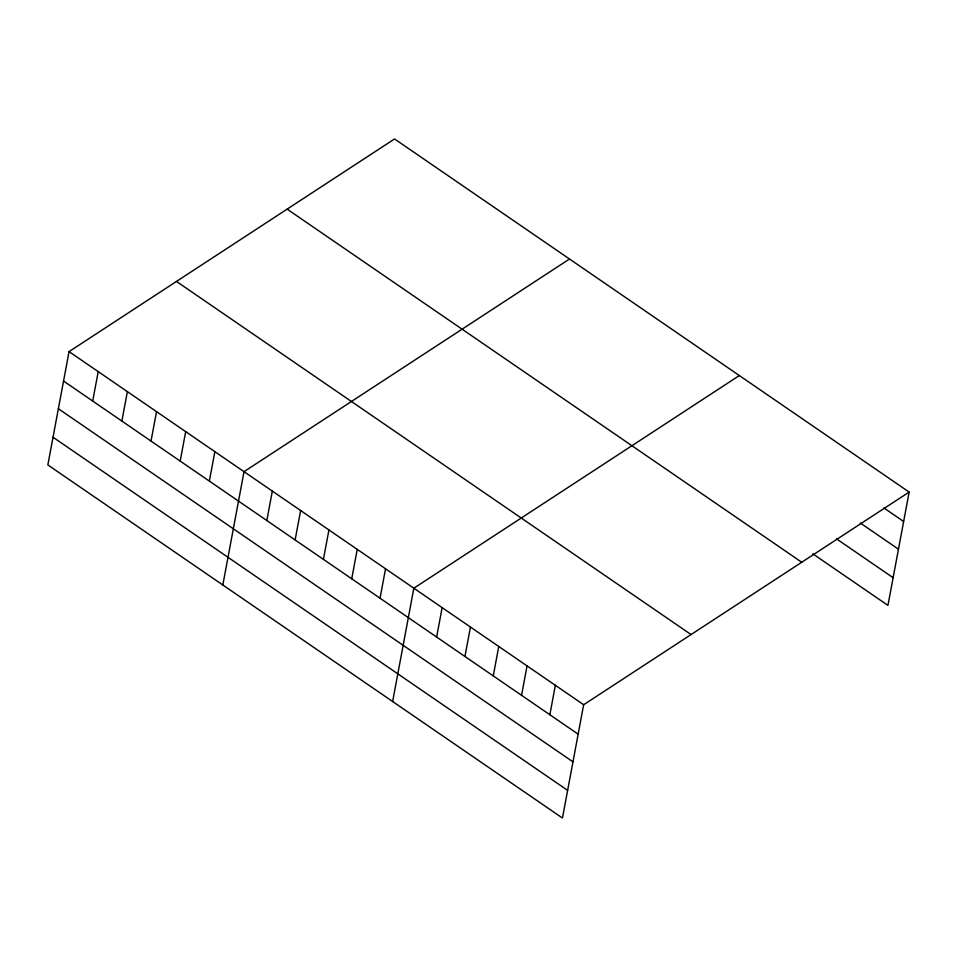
<?xml version="1.0" encoding="UTF-8"?>
<svg xmlns="http://www.w3.org/2000/svg" width="957" height="957" viewBox="0 0 957 957"><rect width="100%" height="100%" fill="white"/><g stroke="black" fill="none" stroke-linecap="round" stroke-linejoin="round"><path stroke-width="1.44" d="M69.06 351.614L47.85 464.923L562.453 818.044L583.662 704.735L909.15 492.077L394.547 138.956L69.06 351.614L583.662 704.735M92.709 401.043L98.212 371.615M121.874 421.056L127.377 391.628M151.027 441.069L156.541 411.642M180.191 461.083L185.694 431.655M209.356 481.084L214.858 451.668M222.814 584.99L244.023 471.669L569.511 259.012M266.824 520.524L272.326 491.097M295.127 539.939L300.63 510.512M323.43 559.367L328.933 529.939M351.733 578.782L357.236 549.366M380.037 598.209L385.539 568.781M392.633 701.517L413.843 588.208L739.33 375.551M436.643 637.051L442.146 607.623M464.946 656.478L470.449 627.05M493.25 675.893L498.753 646.465M521.553 695.32L527.056 665.893M549.856 714.735L555.359 685.32M909.15 492.077L887.94 605.386L812.876 553.876M883.957 507.988L903.647 521.505M860.319 523.012L898.467 549.186M836.514 538.863L893.12 577.705M287.136 209.128L801.739 562.249M176.471 281.43L691.074 634.563M63.545 381.042L578.16 734.163M58.365 408.723L572.968 761.844M53.03 437.241L567.633 790.362"/></g></svg>
